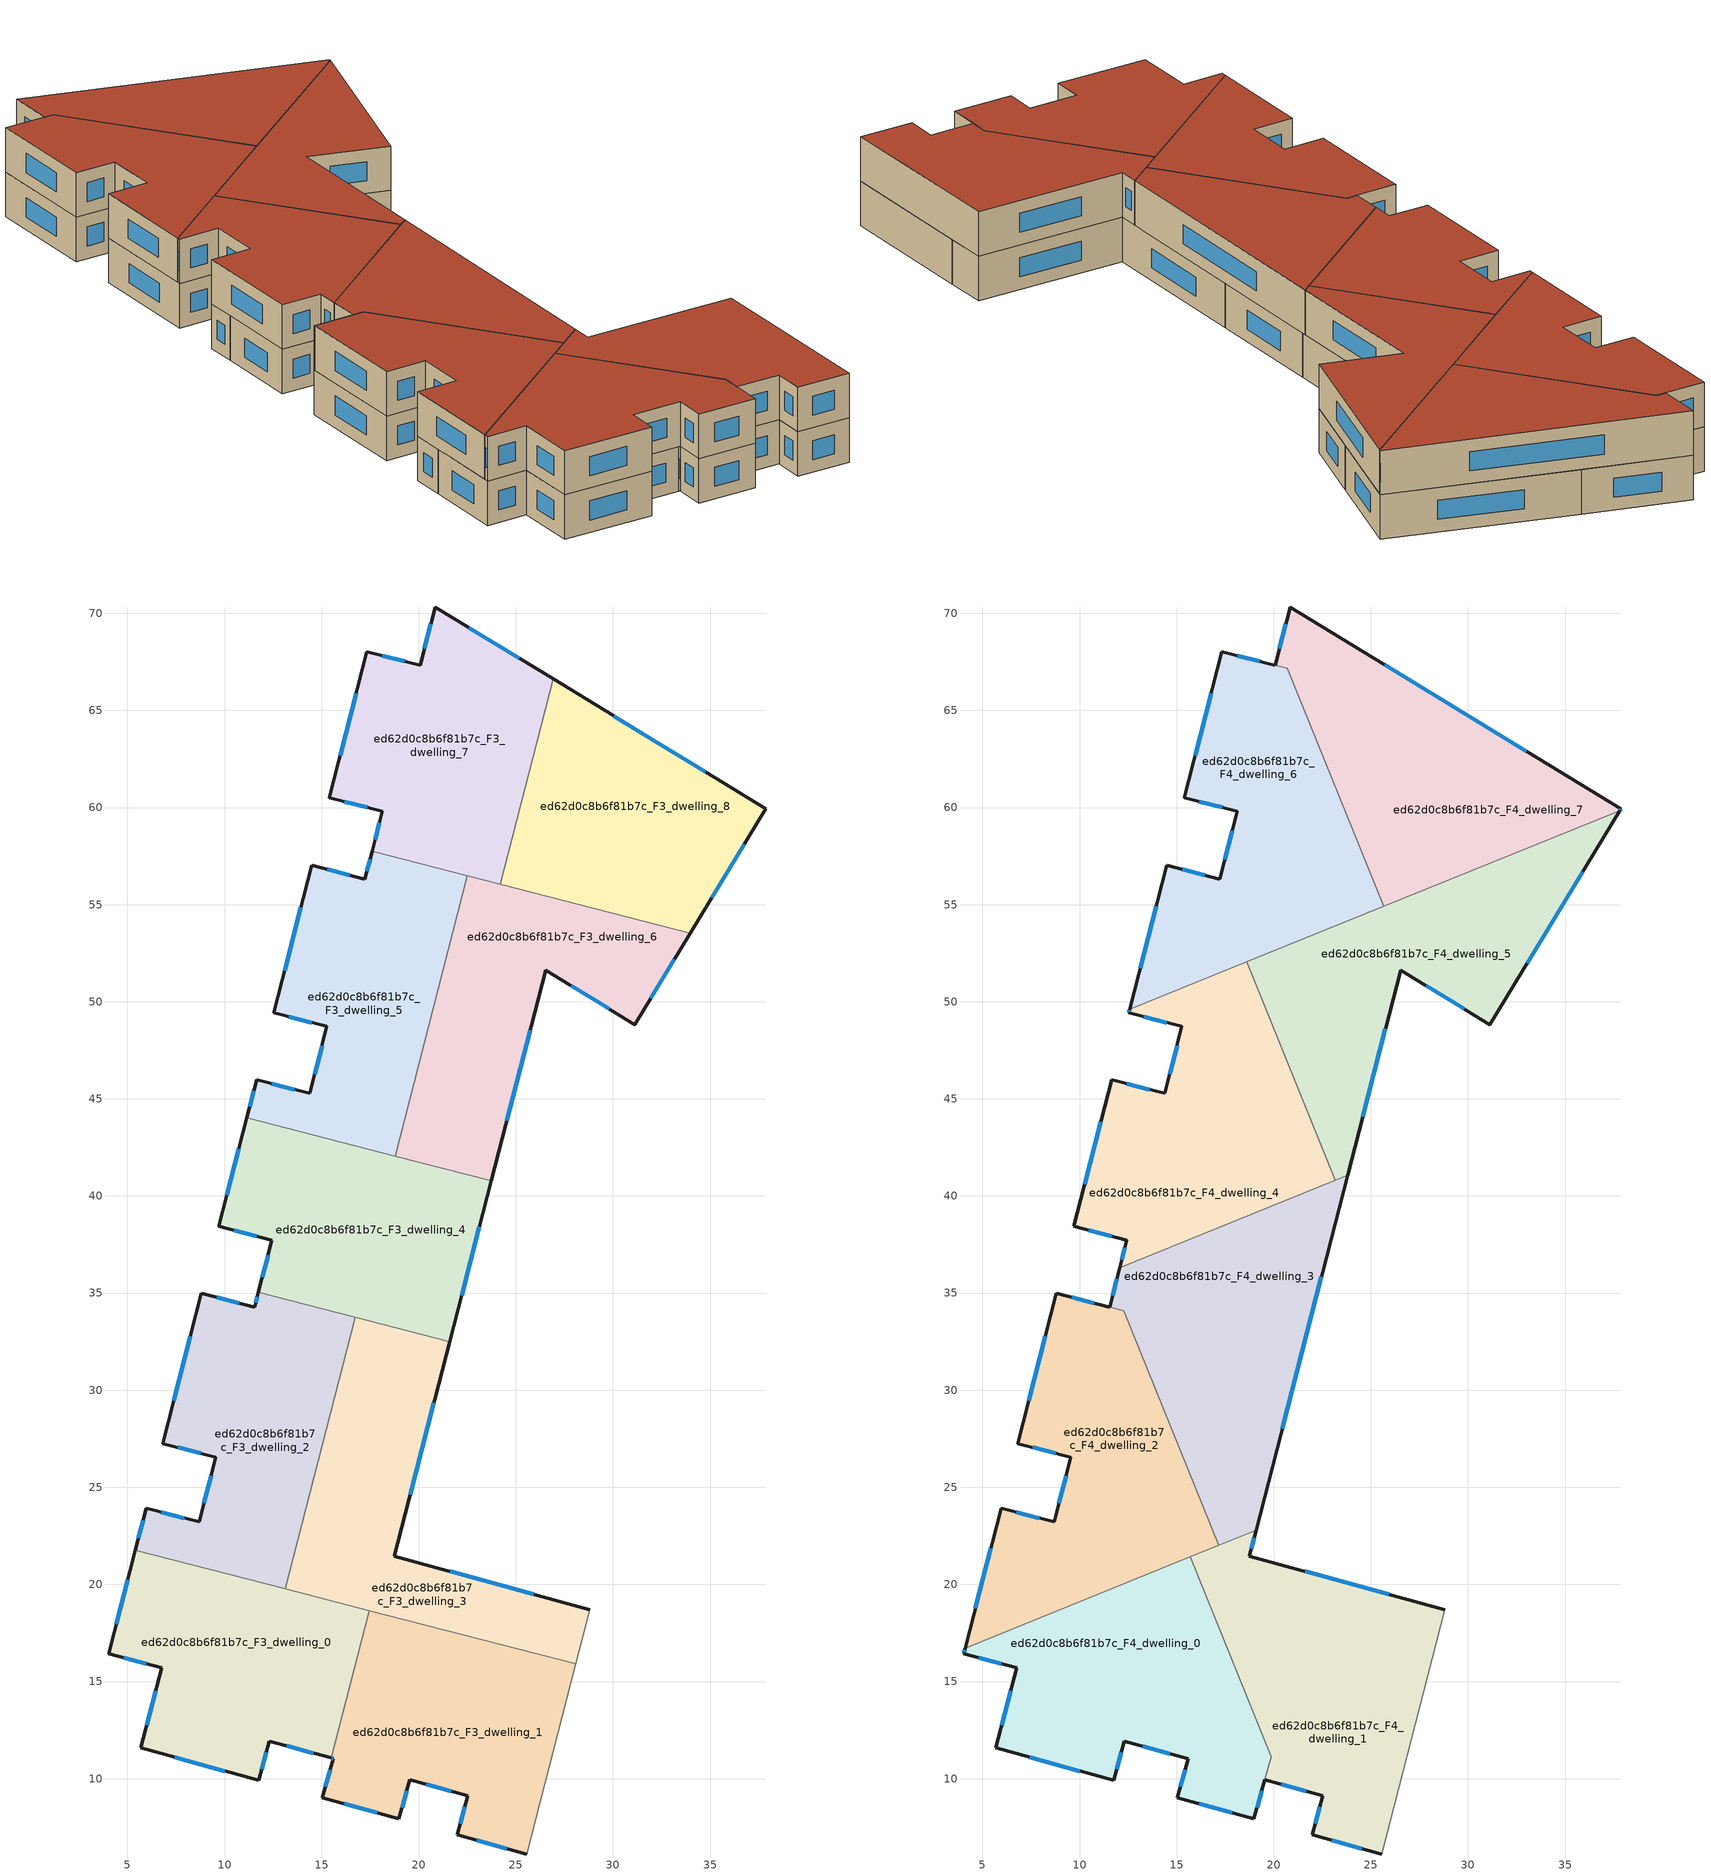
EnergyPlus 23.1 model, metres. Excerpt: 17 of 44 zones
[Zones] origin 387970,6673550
ed62d0c8b6f81b7c_F3_dwelling_0
 floor to ed62d0c8b6f81b7c_F2_dwelling_0 (EU_floor_Construction): 17.44,18.65 15.48,11.07 12.31,11.94 11.75,9.92 5.7,11.58 6.76,15.72 4.03,16.42 5.4,21.76 z9
 wall outside (EU_wall_Construction): 5.4,21.76 4.03,16.42 6.76,15.72 5.7,11.58 11.75,9.92 12.31,11.94 15.48,11.07 z9:12
 wall to ed62d0c8b6f81b7c_F3_dwelling_1 (EU_wall_Construction): 15.48,11.07 17.44,18.65 z9:12
 wall to ed62d0c8b6f81b7c_F3_dwelling_2 (EU_wall_Construction): 13.13,19.77 5.4,21.76 z9:12
 wall to ed62d0c8b6f81b7c_F3_dwelling_3 (EU_wall_Construction): 17.44,18.65 13.13,19.77 z9:12
 window (EU_Window_Construction): 7.43,11.1 10.02,10.39 / 6.46,14.54 6,12.76 / 4.81,16.22 5.98,15.92 / 5.01,20.23 4.42,17.95 / 13.21,11.69 14.58,11.31 / 11.91,10.49 12.15,11.36 z9.86:11.14
ed62d0c8b6f81b7c_F3_dwelling_1
 floor to ed62d0c8b6f81b7c_F2_dwelling_1 (EU_floor_Construction): 28.07,15.91 25.55,6.12 21.98,7.1 22.53,9.13 19.53,9.95 18.98,7.93 15.04,9.01 15.59,11.04 15.48,11.07 17.44,18.65 z9
 wall outside (EU_wall_Construction): 15.48,11.07 15.59,11.04 15.04,9.01 18.98,7.93 19.53,9.95 22.53,9.13 21.98,7.1 25.55,6.12 z9:12
 wall adiabatic (EU_wall_Construction): 25.55,6.12 28.07,15.91 z9:12
 wall to ed62d0c8b6f81b7c_F3_dwelling_3 (EU_wall_Construction): 28.07,15.91 17.44,18.65 z9:12
 window (EU_Window_Construction): 19.14,8.51 19.38,9.37 / 16.16,8.7 17.85,8.24 / 15.44,10.46 15.2,9.59 / 15.52,11.06 15.56,11.04 / 23,6.82 24.53,6.4 / 22.37,8.55 22.14,7.68 / 20.39,9.72 21.68,9.36 z9.86:11.14
ed62d0c8b6f81b7c_F3_dwelling_2
 floor to ed62d0c8b6f81b7c_F2_dwelling_2 (EU_floor_Construction): 16.73,33.75 13.13,19.76 5.4,21.76 5.96,23.92 8.7,23.22 9.55,26.55 6.82,27.25 8.81,34.99 11.55,34.28 11.74,35.04 z9
 wall outside (EU_wall_Construction): 11.74,35.04 11.55,34.28 8.81,34.99 6.82,27.25 9.55,26.55 8.7,23.22 5.96,23.92 5.4,21.76 z9:12
 wall to ed62d0c8b6f81b7c_F3_dwelling_3 (EU_wall_Construction): 13.13,19.76 16.73,33.75 z9:12
 wall to ed62d0c8b6f81b7c_F3_dwelling_4 (EU_wall_Construction): 16.73,33.75 11.74,35.04 z9:12
 window (EU_Window_Construction): 7.91,23.42 6.74,23.72 / 9.31,25.6 8.94,24.17 / 7.6,27.05 8.77,26.75 / 8.24,32.78 7.39,29.46 / 10.77,34.48 9.59,34.79 / 11.69,34.82 11.6,34.5 / 5.8,23.3 5.56,22.38 z9.86:11.14
ed62d0c8b6f81b7c_F3_dwelling_3
 floor to ed62d0c8b6f81b7c_F2_dwelling_3 (EU_floor_Construction): 21.59,32.5 18.74,21.46 28.79,18.71 28.07,15.91 13.13,19.76 16.73,33.75 z9
 wall outside (EU_wall_Construction): 28.79,18.71 18.74,21.46 21.59,32.5 z9:12
 wall adiabatic (EU_wall_Construction): 28.07,15.91 28.79,18.71 z9:12
 wall to ed62d0c8b6f81b7c_F3_dwelling_4 (EU_wall_Construction): 21.59,32.5 16.73,33.75 z9:12
 window (EU_Window_Construction): 19.56,24.61 20.78,29.34 / 25.92,19.49 21.62,20.67 z9.86:11.14
ed62d0c8b6f81b7c_F3_dwelling_4
 floor to ed62d0c8b6f81b7c_F2_dwelling_4 (EU_floor_Construction): 23.73,40.78 21.59,32.5 11.74,35.04 12.44,37.73 9.7,38.43 11.14,44.03 z9
 wall outside (EU_wall_Construction): 11.14,44.03 9.7,38.43 12.44,37.73 11.74,35.04 / 21.59,32.5 23.73,40.78 z9:12
 wall to ed62d0c8b6f81b7c_F3_dwelling_5 (EU_wall_Construction): 18.79,42.06 11.14,44.03 z9:12
 wall to ed62d0c8b6f81b7c_F3_dwelling_6 (EU_wall_Construction): 23.73,40.78 18.79,42.06 z9:12
 window (EU_Window_Construction): 10.48,38.23 11.66,37.93 / 10.73,42.43 10.11,40.03 / 22.2,34.87 23.12,38.42 / 12.24,36.96 11.94,35.81 z9.86:11.14
ed62d0c8b6f81b7c_F3_dwelling_5
 floor to ed62d0c8b6f81b7c_F2_dwelling_5 (EU_floor_Construction): 22.5,56.48 18.78,42.06 11.14,44.03 11.65,45.99 14.38,45.28 15.27,48.73 12.54,49.43 14.49,57.02 17.23,56.32 17.6,57.75 z9
 wall outside (EU_wall_Construction): 17.6,57.75 17.23,56.32 14.49,57.02 12.54,49.43 15.27,48.73 14.38,45.28 11.65,45.99 11.14,44.03 z9:12
 wall to ed62d0c8b6f81b7c_F3_dwelling_6 (EU_wall_Construction): 18.78,42.06 22.5,56.48 z9:12
 wall to ed62d0c8b6f81b7c_F3_dwelling_7 (EU_wall_Construction): 22.5,56.48 17.6,57.75 z9:12
 window (EU_Window_Construction): 13.6,45.48 12.43,45.78 / 15.02,47.74 14.64,46.27 / 13.32,49.23 14.49,48.93 / 13.93,54.85 13.1,51.6 / 16.45,56.52 15.28,56.82 / 17.49,57.34 17.33,56.73 / 11.5,45.43 11.29,44.59 z9.86:11.14
ed62d0c8b6f81b7c_F3_dwelling_6
 floor to ed62d0c8b6f81b7c_F2_dwelling_6 (EU_floor_Construction): 33.98,53.53 31.13,48.83 26.53,51.63 23.73,40.78 18.78,42.06 22.5,56.48 z9
 wall outside (EU_wall_Construction): 23.73,40.78 26.53,51.63 31.13,48.83 33.98,53.53 z9:12
 wall to ed62d0c8b6f81b7c_F3_dwelling_8 (EU_wall_Construction): 33.98,53.53 24.19,56.05 z9:12
 wall to ed62d0c8b6f81b7c_F3_dwelling_7 (EU_wall_Construction): 24.19,56.05 22.5,56.48 z9:12
 window (EU_Window_Construction): 31.94,50.17 33.17,52.18 / 27.84,50.83 29.81,49.63 / 24.53,43.88 25.73,48.53 z9.86:11.14
ed62d0c8b6f81b7c_F3_dwelling_7
 floor to ed62d0c8b6f81b7c_F2_dwelling_7 (EU_floor_Construction): 26.92,66.62 24.19,56.05 17.6,57.75 18.13,59.8 15.39,60.51 17.33,68.03 20.07,67.32 20.84,70.33 z9
 wall outside (EU_wall_Construction): 26.92,66.62 20.84,70.33 20.07,67.32 17.33,68.03 15.39,60.51 18.13,59.8 17.6,57.75 z9:12
 wall to ed62d0c8b6f81b7c_F3_dwelling_8 (EU_wall_Construction): 24.19,56.05 26.92,66.62 z9:12
 window (EU_Window_Construction): 17.98,59.22 17.75,58.33 / 16.17,60.31 17.35,60 / 16.78,65.88 15.95,62.66 / 19.29,67.53 18.11,67.83 / 20.62,69.47 20.29,68.18 / 25.18,67.68 22.58,69.27 z9.86:11.14
ed62d0c8b6f81b7c_F3_dwelling_8
 floor to ed62d0c8b6f81b7c_F2_dwelling_8 (EU_floor_Construction): 37.87,59.94 33.98,53.53 24.19,56.05 26.92,66.62 z9
 wall outside (EU_wall_Construction): 33.98,53.53 37.87,59.94 26.92,66.62 z9:12
 window (EU_Window_Construction): 34.74,61.85 30.05,64.71 / 35.09,55.36 36.76,58.11 z9.86:11.14
ed62d0c8b6f81b7c_F4_dwelling_0
 floor to ed62d0c8b6f81b7c_F3_dwelling_0 (EU_floor_Construction): 16.75,18.83 17.2,17.71 15.48,11.07 12.31,11.94 11.75,9.92 5.7,11.58 6.76,15.72 4.03,16.42 4.11,16.73 12.2,20 z12
 floor to ed62d0c8b6f81b7c_F3_dwelling_1 (EU_floor_Construction): 17.2,17.71 19.86,11.14 18.98,7.93 15.04,9.01 15.59,11.04 15.48,11.07 z12
 floor to ed62d0c8b6f81b7c_F3_dwelling_3 (EU_floor_Construction): 15.7,21.42 16.75,18.83 13.13,19.77 13.3,20.45 z12
 floor to ed62d0c8b6f81b7c_F3_dwelling_2 (EU_floor_Construction): 13.3,20.45 13.13,19.77 12.2,20 z12
 wall outside (EU_wall_Construction): 4.11,16.73 4.03,16.42 6.76,15.72 5.7,11.58 11.75,9.92 12.31,11.94 15.59,11.04 15.04,9.01 18.98,7.93 19.53,9.95 z12:15
 wall to ed62d0c8b6f81b7c_F4_dwelling_1 (EU_wall_Construction): 19.53,9.95 19.86,11.14 15.7,21.42 z12:15
 wall to ed62d0c8b6f81b7c_F4_dwelling_2 (EU_wall_Construction): 15.7,21.42 4.11,16.73 z12:15
 window (EU_Window_Construction): 16.16,8.7 17.85,8.24 / 15.44,10.46 15.2,9.59 / 13.25,11.68 14.65,11.29 / 11.91,10.49 12.15,11.36 / 7.43,11.1 10.02,10.39 / 6.46,14.54 6,12.76 / 4.81,16.22 5.98,15.92 / 4.09,16.64 4.05,16.51 / 19.14,8.51 19.38,9.37 z12.86:14.14
 roof outside (EU_roof_Construction): 18.98,7.93 19.86,11.14 15.7,21.42 4.11,16.73 4.03,16.42 6.76,15.72 5.7,11.58 11.75,9.92 12.31,11.94 15.59,11.04 15.04,9.01 z15
ed62d0c8b6f81b7c_F4_dwelling_1
 floor to ed62d0c8b6f81b7c_F3_dwelling_1 (EU_floor_Construction): 28.07,15.91 25.55,6.12 21.98,7.1 22.53,9.13 19.53,9.95 19.86,11.14 17.2,17.71 17.44,18.65 z12
 floor to ed62d0c8b6f81b7c_F3_dwelling_0 (EU_floor_Construction): 17.44,18.65 17.2,17.71 16.75,18.83 z12
 floor to ed62d0c8b6f81b7c_F3_dwelling_3 (EU_floor_Construction): 28.79,18.71 28.07,15.91 16.75,18.83 15.7,21.42 19.09,22.79 18.74,21.46 z12
 wall outside (EU_wall_Construction): 28.79,18.71 18.74,21.46 19.09,22.79 / 19.53,9.95 22.53,9.13 21.98,7.1 25.55,6.12 z12:15
 wall adiabatic (EU_wall_Construction): 25.55,6.12 28.79,18.71 z12:15
 wall to ed62d0c8b6f81b7c_F4_dwelling_3 (EU_wall_Construction): 19.09,22.79 17.17,22.02 z12:15
 wall to ed62d0c8b6f81b7c_F4_dwelling_2 (EU_wall_Construction): 17.17,22.02 15.7,21.42 z12:15
 window (EU_Window_Construction): 18.84,21.84 18.99,22.41 / 25.92,19.49 21.62,20.67 / 23,6.82 24.53,6.4 / 22.37,8.55 22.14,7.68 / 20.39,9.72 21.68,9.36 z12.86:14.14
 roof outside (EU_roof_Construction): 25.55,6.12 28.79,18.71 18.74,21.46 19.09,22.79 15.7,21.42 19.86,11.14 19.53,9.95 22.53,9.13 21.98,7.1 z15
ed62d0c8b6f81b7c_F4_dwelling_2
 floor to ed62d0c8b6f81b7c_F3_dwelling_2 (EU_floor_Construction): 12.28,34.09 15.05,27.24 13.3,20.45 12.2,20 5.4,21.76 5.96,23.92 8.7,23.22 9.55,26.55 6.82,27.25 8.81,34.98 z12
 floor to ed62d0c8b6f81b7c_F3_dwelling_0 (EU_floor_Construction): 12.2,20 4.11,16.73 5.4,21.76 z12
 floor to ed62d0c8b6f81b7c_F3_dwelling_3 (EU_floor_Construction): 15.05,27.24 17.17,22.02 13.3,20.45 z12
 wall outside (EU_wall_Construction): 8.81,34.98 6.82,27.25 9.55,26.55 8.7,23.22 5.96,23.92 4.11,16.73 z12:15
 wall to ed62d0c8b6f81b7c_F4_dwelling_3 (EU_wall_Construction): 17.17,22.02 12.28,34.09 8.81,34.98 z12:15
 window (EU_Window_Construction): 5.43,21.87 4.64,18.78 / 7.91,23.42 6.74,23.72 / 9.31,25.6 8.94,24.17 / 7.6,27.05 8.77,26.75 / 8.24,32.77 7.39,29.46 z12.86:14.14
 roof outside (EU_roof_Construction): 17.17,22.02 12.28,34.09 8.81,34.98 6.82,27.25 9.55,26.55 8.7,23.22 5.96,23.92 4.11,16.73 z15
ed62d0c8b6f81b7c_F4_dwelling_3
 floor to ed62d0c8b6f81b7c_F3_dwelling_3 (EU_floor_Construction): 21.59,32.5 19.09,22.79 17.17,22.02 15.05,27.24 16.73,33.75 z12
 floor to ed62d0c8b6f81b7c_F3_dwelling_2 (EU_floor_Construction): 16.73,33.75 15.05,27.24 12.28,34.09 8.81,34.98 11.55,34.28 11.74,35.04 z12
 floor to ed62d0c8b6f81b7c_F3_dwelling_6 (EU_floor_Construction): 23.8,41.06 23.73,40.78 23.35,40.88 z12
 floor to ed62d0c8b6f81b7c_F3_dwelling_4 (EU_floor_Construction): 23.73,40.78 21.59,32.5 14.57,34.31 16.73,33.75 11.74,35.04 12.07,36.31 23.35,40.88 z12
 wall outside (EU_wall_Construction): 12.07,36.31 11.55,34.28 8.81,34.99 / 19.09,22.79 23.8,41.06 z12:15
 wall to ed62d0c8b6f81b7c_F4_dwelling_4 (EU_wall_Construction): 23.16,40.8 12.07,36.31 z12:15
 wall to ed62d0c8b6f81b7c_F4_dwelling_5 (EU_wall_Construction): 23.8,41.06 23.16,40.8 z12:15
 window (EU_Window_Construction): 10.77,34.48 9.59,34.79 / 11.92,35.73 11.7,34.86 / 20.44,28.01 22.45,35.84 z12.86:14.14
 roof outside (EU_roof_Construction): 19.09,22.79 23.8,41.06 12.07,36.31 11.55,34.28 8.81,34.99 12.28,34.09 17.17,22.02 z15
ed62d0c8b6f81b7c_F4_dwelling_4
 floor to ed62d0c8b6f81b7c_F3_dwelling_4 (EU_floor_Construction): 23.1,40.95 23.16,40.8 12.07,36.31 12.44,37.73 9.7,38.43 11.14,44.03 z12
 floor to ed62d0c8b6f81b7c_F3_dwelling_5 (EU_floor_Construction): 18.6,52.06 20.29,47.89 18.79,42.06 11.14,44.03 11.65,45.99 14.38,45.28 15.27,48.73 12.54,49.43 12.59,49.62 z12
 floor to ed62d0c8b6f81b7c_F3_dwelling_6 (EU_floor_Construction): 20.29,47.89 23.1,40.95 18.79,42.06 z12
 wall outside (EU_wall_Construction): 12.59,49.62 12.54,49.43 15.27,48.73 14.38,45.28 11.65,45.99 9.7,38.43 12.44,37.73 12.07,36.31 z12:15
 wall to ed62d0c8b6f81b7c_F4_dwelling_5 (EU_wall_Construction): 23.16,40.8 18.6,52.06 z12:15
 wall to ed62d0c8b6f81b7c_F4_dwelling_6 (EU_wall_Construction): 18.6,52.06 12.59,49.62 z12:15
 window (EU_Window_Construction): 10.48,38.23 11.66,37.93 / 11.09,43.83 10.26,40.59 / 13.6,45.48 12.43,45.78 / 15.02,47.74 14.64,46.27 / 13.32,49.23 14.49,48.93 / 12.57,49.57 12.55,49.49 / 12.33,37.33 12.18,36.72 z12.86:14.14
 roof outside (EU_roof_Construction): 23.16,40.8 18.6,52.06 12.59,49.62 12.54,49.43 15.27,48.73 14.38,45.28 11.65,45.99 9.7,38.43 12.44,37.73 12.07,36.31 z15
ed62d0c8b6f81b7c_F4_dwelling_5
 floor to ed62d0c8b6f81b7c_F3_dwelling_6 (EU_floor_Construction): 33.98,53.53 31.13,48.83 26.53,51.63 23.8,41.06 23.35,40.88 23.1,40.95 20.29,47.89 21.68,53.31 26.8,55.38 z12
 floor to ed62d0c8b6f81b7c_F3_dwelling_4 (EU_floor_Construction): 23.35,40.88 23.16,40.8 23.1,40.95 z12
 floor to ed62d0c8b6f81b7c_F3_dwelling_8 (EU_floor_Construction): 37.81,59.84 33.98,53.53 26.8,55.38 z12
 floor to ed62d0c8b6f81b7c_F3_dwelling_5 (EU_floor_Construction): 21.68,53.31 20.29,47.89 18.6,52.06 z12
 wall outside (EU_wall_Construction): 23.8,41.06 26.53,51.63 31.13,48.83 37.81,59.84 z12:15
 wall to ed62d0c8b6f81b7c_F4_dwelling_7 (EU_wall_Construction): 37.81,59.84 25.65,54.91 z12:15
 wall to ed62d0c8b6f81b7c_F4_dwelling_6 (EU_wall_Construction): 25.65,54.91 18.6,52.06 z12:15
 window (EU_Window_Construction): 33.04,51.97 35.9,56.69 / 27.84,50.83 29.81,49.63 / 24.58,44.08 25.75,48.61 z12.86:14.14
 roof outside (EU_roof_Construction): 31.13,48.83 37.81,59.84 18.6,52.06 23.16,40.8 23.8,41.06 26.53,51.63 z15
ed62d0c8b6f81b7c_F4_dwelling_6
 floor to ed62d0c8b6f81b7c_F3_dwelling_5 (EU_floor_Construction): 22.5,56.48 21.68,53.31 12.59,49.62 14.49,57.02 17.23,56.32 17.6,57.75 z12
 floor to ed62d0c8b6f81b7c_F3_dwelling_7 (EU_floor_Construction): 20.69,67.16 24.58,57.56 24.19,56.05 17.6,57.75 18.13,59.8 15.39,60.51 17.33,68.03 z12
 floor to ed62d0c8b6f81b7c_F3_dwelling_6 (EU_floor_Construction): 25.31,55.76 25.65,54.91 21.68,53.31 22.5,56.48 z12
 floor to ed62d0c8b6f81b7c_F3_dwelling_8 (EU_floor_Construction): 24.58,57.56 25.31,55.76 24.19,56.05 z12
 wall outside (EU_wall_Construction): 20.06,67.33 17.33,68.03 15.39,60.51 18.13,59.8 17.23,56.32 14.49,57.02 12.59,49.62 z12:15
 wall to ed62d0c8b6f81b7c_F4_dwelling_7 (EU_wall_Construction): 25.65,54.91 20.69,67.16 20.07,67.32 z12:15
 window (EU_Window_Construction): 13.95,54.91 13.13,51.74 / 16.45,56.52 15.28,56.82 / 17.87,58.81 17.49,57.31 / 16.17,60.31 17.35,60 / 16.78,65.88 15.95,62.66 / 19.28,67.53 18.11,67.83 z12.86:14.14
 roof outside (EU_roof_Construction): 25.65,54.91 20.69,67.16 17.33,68.03 15.39,60.51 18.13,59.8 17.23,56.32 14.49,57.02 12.59,49.62 z15
ed62d0c8b6f81b7c_F4_dwelling_7
 floor to ed62d0c8b6f81b7c_F3_dwelling_7 (EU_floor_Construction): 26.92,66.62 24.58,57.56 20.69,67.16 20.07,67.32 20.84,70.33 z12
 floor to ed62d0c8b6f81b7c_F3_dwelling_8 (EU_floor_Construction): 37.87,59.94 37.81,59.84 26.8,55.38 25.31,55.76 24.58,57.56 26.92,66.62 z12
 floor to ed62d0c8b6f81b7c_F3_dwelling_6 (EU_floor_Construction): 26.8,55.38 25.65,54.91 25.31,55.76 z12
 wall outside (EU_wall_Construction): 37.81,59.84 37.87,59.94 20.84,70.33 20.07,67.32 z12:15
 window (EU_Window_Construction): 37.83,59.87 37.86,59.91 / 20.62,69.47 20.29,68.18 / 33.01,62.91 25.71,67.36 z12.86:14.14
 roof outside (EU_roof_Construction): 37.81,59.84 37.87,59.94 20.84,70.33 20.07,67.32 20.69,67.16 25.65,54.91 z15
[Building]
EU S2 Campaign: North Axis=0; Terrain=City; Solar Distribution=FullExterior
[Site:Location]
Helsinki-Vantaa.AP: Latitude=60.317; Longitude=24.963; Time Zone=2; Elevation=54.6
[SizingPeriod:WeatherFileDays]
AnnualSizingPeriod: Begin Month=1; Begin Day of Month=1; End Month=12; End Day of Month=31; Day of Week for Start Day=Monday; Use Weather File Daylight Saving Period=No; Use Weather File Rain and Snow Indicators=No
[MATERIAL]
EU_InternalMass_Material: Roughness=MediumRough; Thickness=0.1; Conductivity=1; Density=1800; Specific Heat=900; Thermal Absorptance=0.9; Solar Absorptance=0.7; Visible Absorptance=0.7
[MATERIAL:NOMASS] Roughness=MediumRough; Thermal Absorptance=0.9; Solar Absorptance=0.7; Visible Absorptance=0.7
Name | Thermal Resistance
EU_wall_NoMass | 5.91765
EU_roof_NoMass | 11.1778
EU_floor_NoMass | 6.2875
[WINDOWMATERIAL:SIMPLEGLAZINGSYSTEM]
EU_Window_SimpleGlazing: UFactor=0.994035; Solar Heat Gain Coefficient=0.7; Visible Transmittance=0.7
[CONSTRUCTION]
EU_wall_Construction: EU_wall_NoMass
EU_roof_Construction: EU_roof_NoMass
EU_floor_Construction: EU_floor_NoMass
EU_Window_Construction: EU_Window_SimpleGlazing
EU_InternalMass_Construction: EU_InternalMass_Material
[ZONE] Type=1; Multiplier=1; Ceiling Height=autocalculate; Floor Area=autocalculate; Part of Total Floor Area=Yes
Name | Volume
ed62d0c8b6f81b7c_F3_dwelling_0 | 309.967
ed62d0c8b6f81b7c_F4_dwelling_0 | 346.961
ed62d0c8b6f81b7c_F3_dwelling_1 | 309.966
ed62d0c8b6f81b7c_F4_dwelling_1 | 350.45
ed62d0c8b6f81b7c_F3_dwelling_2; ed62d0c8b6f81b7c_F3_dwelling_3 | 309.976
ed62d0c8b6f81b7c_F4_dwelling_2 | 347.487
ed62d0c8b6f81b7c_F4_dwelling_3 | 349.966
ed62d0c8b6f81b7c_F3_dwelling_4 | 309.992
ed62d0c8b6f81b7c_F4_dwelling_4 | 348.709
ed62d0c8b6f81b7c_F3_dwelling_5 | 309.977
ed62d0c8b6f81b7c_F4_dwelling_5 | 348.751
ed62d0c8b6f81b7c_F3_dwelling_6 | 309.965
ed62d0c8b6f81b7c_F4_dwelling_6 | 347.861
ed62d0c8b6f81b7c_F3_dwelling_7 | 309.969
ed62d0c8b6f81b7c_F4_dwelling_7 | 349.543
ed62d0c8b6f81b7c_F3_dwelling_8 | 309.951
[INTERNALMASS] Construction=EU_InternalMass_Construction
Name | Zone or ZoneList | Surface Area
ed62d0c8b6f81b7c_F3_dwelling_0_EU_InternalMass | ed62d0c8b6f81b7c_F3_dwelling_0 | 103.324
ed62d0c8b6f81b7c_F3_dwelling_1_EU_InternalMass | ed62d0c8b6f81b7c_F3_dwelling_1 | 103.326
ed62d0c8b6f81b7c_F3_dwelling_2_EU_InternalMass | ed62d0c8b6f81b7c_F3_dwelling_2 | 103.325
ed62d0c8b6f81b7c_F3_dwelling_3_EU_InternalMass | ed62d0c8b6f81b7c_F3_dwelling_3 | 103.324
ed62d0c8b6f81b7c_F3_dwelling_4_EU_InternalMass | ed62d0c8b6f81b7c_F3_dwelling_4 | 103.331
ed62d0c8b6f81b7c_F3_dwelling_5_EU_InternalMass | ed62d0c8b6f81b7c_F3_dwelling_5 | 103.324
ed62d0c8b6f81b7c_F3_dwelling_6_EU_InternalMass | ed62d0c8b6f81b7c_F3_dwelling_6 | 103.321
ed62d0c8b6f81b7c_F3_dwelling_7_EU_InternalMass | ed62d0c8b6f81b7c_F3_dwelling_7 | 103.321
ed62d0c8b6f81b7c_F3_dwelling_8_EU_InternalMass | ed62d0c8b6f81b7c_F3_dwelling_8 | 103.317
ed62d0c8b6f81b7c_F4_dwelling_0_EU_InternalMass | ed62d0c8b6f81b7c_F4_dwelling_0 | 115.654
ed62d0c8b6f81b7c_F4_dwelling_1_EU_InternalMass | ed62d0c8b6f81b7c_F4_dwelling_1 | 116.819
ed62d0c8b6f81b7c_F4_dwelling_2_EU_InternalMass | ed62d0c8b6f81b7c_F4_dwelling_2 | 115.827
ed62d0c8b6f81b7c_F4_dwelling_3_EU_InternalMass | ed62d0c8b6f81b7c_F4_dwelling_3 | 116.642
ed62d0c8b6f81b7c_F4_dwelling_4_EU_InternalMass | ed62d0c8b6f81b7c_F4_dwelling_4 | 116.238
ed62d0c8b6f81b7c_F4_dwelling_5_EU_InternalMass | ed62d0c8b6f81b7c_F4_dwelling_5 | 116.251
ed62d0c8b6f81b7c_F4_dwelling_6_EU_InternalMass | ed62d0c8b6f81b7c_F4_dwelling_6 | 115.952
ed62d0c8b6f81b7c_F4_dwelling_7_EU_InternalMass | ed62d0c8b6f81b7c_F4_dwelling_7 | 116.517
[OTHEREQUIPMENT] Fuel Type=Electricity; Design Level Calculation Method=Watts/Area; Power per Zone Floor Area=1; Fraction Latent=0; Fraction Radiant=0; Fraction Lost=0; Carbon Dioxide Generation Rate=0; EndUse Subcategory=EU_Step8_InternalGains
Name | Zone or ZoneList or Space or SpaceList | Schedule
EU_Step8_InternalGain_ed62d0c8b6f81b7c_F3_dwelling_0_f000 | ed62d0c8b6f81b7c_F3_dwelling_0 | EU_Step8_GainSchedule_ed62d0c8b6f81b7c_F3_dwelling_0_f000
EU_Step8_InternalGain_ed62d0c8b6f81b7c_F3_dwelling_1_f000 | ed62d0c8b6f81b7c_F3_dwelling_1 | EU_Step8_GainSchedule_ed62d0c8b6f81b7c_F3_dwelling_1_f000
EU_Step8_InternalGain_ed62d0c8b6f81b7c_F3_dwelling_2_f000 | ed62d0c8b6f81b7c_F3_dwelling_2 | EU_Step8_GainSchedule_ed62d0c8b6f81b7c_F3_dwelling_2_f000
EU_Step8_InternalGain_ed62d0c8b6f81b7c_F3_dwelling_3_f000 | ed62d0c8b6f81b7c_F3_dwelling_3 | EU_Step8_GainSchedule_ed62d0c8b6f81b7c_F3_dwelling_3_f000
EU_Step8_InternalGain_ed62d0c8b6f81b7c_F3_dwelling_4_f000 | ed62d0c8b6f81b7c_F3_dwelling_4 | EU_Step8_GainSchedule_ed62d0c8b6f81b7c_F3_dwelling_4_f000
EU_Step8_InternalGain_ed62d0c8b6f81b7c_F3_dwelling_5_f000 | ed62d0c8b6f81b7c_F3_dwelling_5 | EU_Step8_GainSchedule_ed62d0c8b6f81b7c_F3_dwelling_5_f000
EU_Step8_InternalGain_ed62d0c8b6f81b7c_F3_dwelling_6_f000 | ed62d0c8b6f81b7c_F3_dwelling_6 | EU_Step8_GainSchedule_ed62d0c8b6f81b7c_F3_dwelling_6_f000
EU_Step8_InternalGain_ed62d0c8b6f81b7c_F3_dwelling_7_f000 | ed62d0c8b6f81b7c_F3_dwelling_7 | EU_Step8_GainSchedule_ed62d0c8b6f81b7c_F3_dwelling_7_f000
EU_Step8_InternalGain_ed62d0c8b6f81b7c_F3_dwelling_8_f000 | ed62d0c8b6f81b7c_F3_dwelling_8 | EU_Step8_GainSchedule_ed62d0c8b6f81b7c_F3_dwelling_8_f000
EU_Step8_InternalGain_ed62d0c8b6f81b7c_F4_dwelling_0_f000 | ed62d0c8b6f81b7c_F4_dwelling_0 | EU_Step8_GainSchedule_ed62d0c8b6f81b7c_F4_dwelling_0_f000
EU_Step8_InternalGain_ed62d0c8b6f81b7c_F4_dwelling_1_f000 | ed62d0c8b6f81b7c_F4_dwelling_1 | EU_Step8_GainSchedule_ed62d0c8b6f81b7c_F4_dwelling_1_f000
EU_Step8_InternalGain_ed62d0c8b6f81b7c_F4_dwelling_2_f000 | ed62d0c8b6f81b7c_F4_dwelling_2 | EU_Step8_GainSchedule_ed62d0c8b6f81b7c_F4_dwelling_2_f000
EU_Step8_InternalGain_ed62d0c8b6f81b7c_F4_dwelling_3_f000 | ed62d0c8b6f81b7c_F4_dwelling_3 | EU_Step8_GainSchedule_ed62d0c8b6f81b7c_F4_dwelling_3_f000
EU_Step8_InternalGain_ed62d0c8b6f81b7c_F4_dwelling_4_f000 | ed62d0c8b6f81b7c_F4_dwelling_4 | EU_Step8_GainSchedule_ed62d0c8b6f81b7c_F4_dwelling_4_f000
EU_Step8_InternalGain_ed62d0c8b6f81b7c_F4_dwelling_5_f000 | ed62d0c8b6f81b7c_F4_dwelling_5 | EU_Step8_GainSchedule_ed62d0c8b6f81b7c_F4_dwelling_5_f000
EU_Step8_InternalGain_ed62d0c8b6f81b7c_F4_dwelling_6_f000 | ed62d0c8b6f81b7c_F4_dwelling_6 | EU_Step8_GainSchedule_ed62d0c8b6f81b7c_F4_dwelling_6_f000
EU_Step8_InternalGain_ed62d0c8b6f81b7c_F4_dwelling_7_f000 | ed62d0c8b6f81b7c_F4_dwelling_7 | EU_Step8_GainSchedule_ed62d0c8b6f81b7c_F4_dwelling_7_f000
[ZONEVENTILATION:DESIGNFLOWRATE] Schedule=EU_AlwaysOn; Design Flow Rate Calculation Method=AirChanges/Hour; Air Changes per Hour=0.596421; Ventilation Type=Natural; Fan Pressure Rise=0; Fan Total Efficiency=1; Constant Term Coefficient=1; Temperature Term Coefficient=0; Velocity Term Coefficient=0; Velocity Squared Term Coefficient=0; Minimum Indoor Temperature=-100; Maximum Indoor Temperature=100; Delta Temperature=-100; Minimum Outdoor Temperature=-100; Maximum Outdoor Temperature=100; Maximum Wind Speed=40
Name | Zone or ZoneList or Space or SpaceList
EU_ConstantAir_ed62d0c8b6f81b7c_F3_dwelling_0 | ed62d0c8b6f81b7c_F3_dwelling_0
EU_ConstantAir_ed62d0c8b6f81b7c_F3_dwelling_1 | ed62d0c8b6f81b7c_F3_dwelling_1
EU_ConstantAir_ed62d0c8b6f81b7c_F3_dwelling_2 | ed62d0c8b6f81b7c_F3_dwelling_2
EU_ConstantAir_ed62d0c8b6f81b7c_F3_dwelling_3 | ed62d0c8b6f81b7c_F3_dwelling_3
EU_ConstantAir_ed62d0c8b6f81b7c_F3_dwelling_4 | ed62d0c8b6f81b7c_F3_dwelling_4
EU_ConstantAir_ed62d0c8b6f81b7c_F3_dwelling_5 | ed62d0c8b6f81b7c_F3_dwelling_5
EU_ConstantAir_ed62d0c8b6f81b7c_F3_dwelling_6 | ed62d0c8b6f81b7c_F3_dwelling_6
EU_ConstantAir_ed62d0c8b6f81b7c_F3_dwelling_7 | ed62d0c8b6f81b7c_F3_dwelling_7
EU_ConstantAir_ed62d0c8b6f81b7c_F3_dwelling_8 | ed62d0c8b6f81b7c_F3_dwelling_8
EU_ConstantAir_ed62d0c8b6f81b7c_F4_dwelling_0 | ed62d0c8b6f81b7c_F4_dwelling_0
EU_ConstantAir_ed62d0c8b6f81b7c_F4_dwelling_1 | ed62d0c8b6f81b7c_F4_dwelling_1
EU_ConstantAir_ed62d0c8b6f81b7c_F4_dwelling_2 | ed62d0c8b6f81b7c_F4_dwelling_2
EU_ConstantAir_ed62d0c8b6f81b7c_F4_dwelling_3 | ed62d0c8b6f81b7c_F4_dwelling_3
EU_ConstantAir_ed62d0c8b6f81b7c_F4_dwelling_4 | ed62d0c8b6f81b7c_F4_dwelling_4
EU_ConstantAir_ed62d0c8b6f81b7c_F4_dwelling_5 | ed62d0c8b6f81b7c_F4_dwelling_5
EU_ConstantAir_ed62d0c8b6f81b7c_F4_dwelling_6 | ed62d0c8b6f81b7c_F4_dwelling_6
EU_ConstantAir_ed62d0c8b6f81b7c_F4_dwelling_7 | ed62d0c8b6f81b7c_F4_dwelling_7
[HVACTEMPLATE:THERMOSTAT] Constant Heating Setpoint=20; Constant Cooling Setpoint=50
EU_HeatOnly_ed62d0c8b6f81b7c_F0_dwelling_0; EU_HeatOnly_ed62d0c8b6f81b7c_F0_dwelling_1; EU_HeatOnly_ed62d0c8b6f81b7c_F0_dwelling_2; EU_HeatOnly_ed62d0c8b6f81b7c_F0_dwelling_3; EU_HeatOnly_ed62d0c8b6f81b7c_F0_dwelling_4; EU_HeatOnly_ed62d0c8b6f81b7c_F0_dwelling_5; EU_HeatOnly_ed62d0c8b6f81b7c_F0_dwelling_6; EU_HeatOnly_ed62d0c8b6f81b7c_F0_dwelling_7; EU_HeatOnly_ed62d0c8b6f81b7c_F0_dwelling_8; EU_HeatOnly_ed62d0c8b6f81b7c_F1_dwelling_0; EU_HeatOnly_ed62d0c8b6f81b7c_F1_dwelling_1; EU_HeatOnly_ed62d0c8b6f81b7c_F1_dwelling_2; EU_HeatOnly_ed62d0c8b6f81b7c_F1_dwelling_3; EU_HeatOnly_ed62d0c8b6f81b7c_F1_dwelling_4; EU_HeatOnly_ed62d0c8b6f81b7c_F1_dwelling_5; EU_HeatOnly_ed62d0c8b6f81b7c_F1_dwelling_6; EU_HeatOnly_ed62d0c8b6f81b7c_F1_dwelling_7; EU_HeatOnly_ed62d0c8b6f81b7c_F1_dwelling_8; EU_HeatOnly_ed62d0c8b6f81b7c_F2_dwelling_0; EU_HeatOnly_ed62d0c8b6f81b7c_F2_dwelling_1; EU_HeatOnly_ed62d0c8b6f81b7c_F2_dwelling_2; EU_HeatOnly_ed62d0c8b6f81b7c_F2_dwelling_3; EU_HeatOnly_ed62d0c8b6f81b7c_F2_dwelling_4; EU_HeatOnly_ed62d0c8b6f81b7c_F2_dwelling_5; EU_HeatOnly_ed62d0c8b6f81b7c_F2_dwelling_6; EU_HeatOnly_ed62d0c8b6f81b7c_F2_dwelling_7; EU_HeatOnly_ed62d0c8b6f81b7c_F2_dwelling_8; EU_HeatOnly_ed62d0c8b6f81b7c_F3_dwelling_0; EU_HeatOnly_ed62d0c8b6f81b7c_F3_dwelling_1; EU_HeatOnly_ed62d0c8b6f81b7c_F3_dwelling_2; EU_HeatOnly_ed62d0c8b6f81b7c_F3_dwelling_3; EU_HeatOnly_ed62d0c8b6f81b7c_F3_dwelling_4; EU_HeatOnly_ed62d0c8b6f81b7c_F3_dwelling_5; EU_HeatOnly_ed62d0c8b6f81b7c_F3_dwelling_6; EU_HeatOnly_ed62d0c8b6f81b7c_F3_dwelling_7; EU_HeatOnly_ed62d0c8b6f81b7c_F3_dwelling_8; EU_HeatOnly_ed62d0c8b6f81b7c_F4_dwelling_0; EU_HeatOnly_ed62d0c8b6f81b7c_F4_dwelling_1; EU_HeatOnly_ed62d0c8b6f81b7c_F4_dwelling_2; EU_HeatOnly_ed62d0c8b6f81b7c_F4_dwelling_3; EU_HeatOnly_ed62d0c8b6f81b7c_F4_dwelling_4; EU_HeatOnly_ed62d0c8b6f81b7c_F4_dwelling_5; EU_HeatOnly_ed62d0c8b6f81b7c_F4_dwelling_6; EU_HeatOnly_ed62d0c8b6f81b7c_F4_dwelling_7
[HVACTEMPLATE:ZONE:IDEALLOADSAIRSYSTEM] System Availability Schedule=EU_AlwaysOn; Maximum Heating Supply Air Temperature=50; Minimum Cooling Supply Air Temperature=13; Maximum Heating Supply Air Humidity Ratio=0.0156; Minimum Cooling Supply Air Humidity Ratio=0.0077; Heating Limit=NoLimit; Cooling Limit=NoLimit; Heating Availability Schedule=EU_AlwaysOn; Cooling Availability Schedule=EU_CoolingOff; Dehumidification Control Type=ConstantSensibleHeatRatio; Cooling Sensible Heat Ratio=0.7; Dehumidification Setpoint=60; Humidification Control Type=None; Humidification Setpoint=30; Outdoor Air Method=None; Outdoor Air Flow Rate per Person=0.00944; Outdoor Air Flow Rate per Zone Floor Area=0; Outdoor Air Flow Rate per Zone=0; Demand Controlled Ventilation Type=None; Outdoor Air Economizer Type=NoEconomizer; Heat Recovery Type=None; Sensible Heat Recovery Effectiveness=0.7; Latent Heat Recovery Effectiveness=0.65
Name | Template Thermostat
ed62d0c8b6f81b7c_F3_dwelling_0 | EU_HeatOnly_ed62d0c8b6f81b7c_F3_dwelling_0
ed62d0c8b6f81b7c_F3_dwelling_1 | EU_HeatOnly_ed62d0c8b6f81b7c_F3_dwelling_1
ed62d0c8b6f81b7c_F3_dwelling_2 | EU_HeatOnly_ed62d0c8b6f81b7c_F3_dwelling_2
ed62d0c8b6f81b7c_F3_dwelling_3 | EU_HeatOnly_ed62d0c8b6f81b7c_F3_dwelling_3
ed62d0c8b6f81b7c_F3_dwelling_4 | EU_HeatOnly_ed62d0c8b6f81b7c_F3_dwelling_4
ed62d0c8b6f81b7c_F3_dwelling_5 | EU_HeatOnly_ed62d0c8b6f81b7c_F3_dwelling_5
ed62d0c8b6f81b7c_F3_dwelling_6 | EU_HeatOnly_ed62d0c8b6f81b7c_F3_dwelling_6
ed62d0c8b6f81b7c_F3_dwelling_7 | EU_HeatOnly_ed62d0c8b6f81b7c_F3_dwelling_7
ed62d0c8b6f81b7c_F3_dwelling_8 | EU_HeatOnly_ed62d0c8b6f81b7c_F3_dwelling_8
ed62d0c8b6f81b7c_F4_dwelling_0 | EU_HeatOnly_ed62d0c8b6f81b7c_F4_dwelling_0
ed62d0c8b6f81b7c_F4_dwelling_1 | EU_HeatOnly_ed62d0c8b6f81b7c_F4_dwelling_1
ed62d0c8b6f81b7c_F4_dwelling_2 | EU_HeatOnly_ed62d0c8b6f81b7c_F4_dwelling_2
ed62d0c8b6f81b7c_F4_dwelling_3 | EU_HeatOnly_ed62d0c8b6f81b7c_F4_dwelling_3
ed62d0c8b6f81b7c_F4_dwelling_4 | EU_HeatOnly_ed62d0c8b6f81b7c_F4_dwelling_4
ed62d0c8b6f81b7c_F4_dwelling_5 | EU_HeatOnly_ed62d0c8b6f81b7c_F4_dwelling_5
ed62d0c8b6f81b7c_F4_dwelling_6 | EU_HeatOnly_ed62d0c8b6f81b7c_F4_dwelling_6
ed62d0c8b6f81b7c_F4_dwelling_7 | EU_HeatOnly_ed62d0c8b6f81b7c_F4_dwelling_7
[SIZING:ZONE] Zone Cooling Design Supply Air Temperature Input Method=SupplyAirTemperature; Zone Cooling Design Supply Air Temperature=13; Zone Heating Design Supply Air Temperature Input Method=SupplyAirTemperature; Zone Heating Design Supply Air Temperature=50; Zone Cooling Design Supply Air Humidity Ratio=0.008; Zone Heating Design Supply Air Humidity Ratio=0.008; Cooling Design Air Flow Method=DesignDay; Cooling Design Air Flow Rate=0; Cooling Minimum Air Flow per Zone Floor Area=0.000762; Cooling Minimum Air Flow=0; Cooling Minimum Air Flow Fraction=0.2; Heating Design Air Flow Method=DesignDay; Heating Design Air Flow Rate=0; Heating Maximum Air Flow per Zone Floor Area=0.002032; Heating Maximum Air Flow=0.141576; Heating Maximum Air Flow Fraction=0.3; Account for Dedicated Outdoor Air System=No; Dedicated Outdoor Air System Control Strategy=NeutralSupplyAir; Dedicated Outdoor Air Low Setpoint Temperature for Design=autosize; Dedicated Outdoor Air High Setpoint Temperature for Design=autosize; Zone Load Sizing Method=Sensible Load Only No Latent Load; Zone Latent Cooling Design Supply Air Humidity Ratio Input Method=HumidityRatioDifference; Zone Cooling Design Supply Air Humidity Ratio Difference=0.005; Zone Latent Heating Design Supply Air Humidity Ratio Input Method=HumidityRatioDifference; Zone Humidification Design Supply Air Humidity Ratio Difference=0.005
ed62d0c8b6f81b7c_F3_dwelling_0; ed62d0c8b6f81b7c_F3_dwelling_1; ed62d0c8b6f81b7c_F3_dwelling_2; ed62d0c8b6f81b7c_F3_dwelling_3; ed62d0c8b6f81b7c_F3_dwelling_4; ed62d0c8b6f81b7c_F3_dwelling_5; ed62d0c8b6f81b7c_F3_dwelling_6; ed62d0c8b6f81b7c_F3_dwelling_7; ed62d0c8b6f81b7c_F3_dwelling_8; ed62d0c8b6f81b7c_F4_dwelling_0; ed62d0c8b6f81b7c_F4_dwelling_1; ed62d0c8b6f81b7c_F4_dwelling_2; ed62d0c8b6f81b7c_F4_dwelling_3; ed62d0c8b6f81b7c_F4_dwelling_4; ed62d0c8b6f81b7c_F4_dwelling_5; ed62d0c8b6f81b7c_F4_dwelling_6; ed62d0c8b6f81b7c_F4_dwelling_7
[SCHEDULE:CONSTANT]
Name | Hourly Value
EU_AlwaysOn | 1
EU_CoolingOff | 0
[SCHEDULE:FILE] Column Number=1; Rows to Skip at Top=0; Number of Hours of Data=8760; Column Separator=Comma; Interpolate to Timestep=No; Minutes per Item=60; Adjust Schedule for Daylight Savings=Yes
Name | File
EU_Step8_GainSchedule_ed62d0c8b6f81b7c_F3_dwelling_0_f000 | ../../schedules/ed62d0c8b6f81b7c/ed62d0c8b6f81b7c_F3_dwelling_0_f000_gain.csv
EU_Step8_GainSchedule_ed62d0c8b6f81b7c_F3_dwelling_1_f000 | ../../schedules/ed62d0c8b6f81b7c/ed62d0c8b6f81b7c_F3_dwelling_1_f000_gain.csv
EU_Step8_GainSchedule_ed62d0c8b6f81b7c_F3_dwelling_2_f000 | ../../schedules/ed62d0c8b6f81b7c/ed62d0c8b6f81b7c_F3_dwelling_2_f000_gain.csv
EU_Step8_GainSchedule_ed62d0c8b6f81b7c_F3_dwelling_3_f000 | ../../schedules/ed62d0c8b6f81b7c/ed62d0c8b6f81b7c_F3_dwelling_3_f000_gain.csv
EU_Step8_GainSchedule_ed62d0c8b6f81b7c_F3_dwelling_4_f000 | ../../schedules/ed62d0c8b6f81b7c/ed62d0c8b6f81b7c_F3_dwelling_4_f000_gain.csv
EU_Step8_GainSchedule_ed62d0c8b6f81b7c_F3_dwelling_5_f000 | ../../schedules/ed62d0c8b6f81b7c/ed62d0c8b6f81b7c_F3_dwelling_5_f000_gain.csv
EU_Step8_GainSchedule_ed62d0c8b6f81b7c_F3_dwelling_6_f000 | ../../schedules/ed62d0c8b6f81b7c/ed62d0c8b6f81b7c_F3_dwelling_6_f000_gain.csv
EU_Step8_GainSchedule_ed62d0c8b6f81b7c_F3_dwelling_7_f000 | ../../schedules/ed62d0c8b6f81b7c/ed62d0c8b6f81b7c_F3_dwelling_7_f000_gain.csv
EU_Step8_GainSchedule_ed62d0c8b6f81b7c_F3_dwelling_8_f000 | ../../schedules/ed62d0c8b6f81b7c/ed62d0c8b6f81b7c_F3_dwelling_8_f000_gain.csv
EU_Step8_GainSchedule_ed62d0c8b6f81b7c_F4_dwelling_0_f000 | ../../schedules/ed62d0c8b6f81b7c/ed62d0c8b6f81b7c_F4_dwelling_0_f000_gain.csv
EU_Step8_GainSchedule_ed62d0c8b6f81b7c_F4_dwelling_1_f000 | ../../schedules/ed62d0c8b6f81b7c/ed62d0c8b6f81b7c_F4_dwelling_1_f000_gain.csv
EU_Step8_GainSchedule_ed62d0c8b6f81b7c_F4_dwelling_2_f000 | ../../schedules/ed62d0c8b6f81b7c/ed62d0c8b6f81b7c_F4_dwelling_2_f000_gain.csv
EU_Step8_GainSchedule_ed62d0c8b6f81b7c_F4_dwelling_3_f000 | ../../schedules/ed62d0c8b6f81b7c/ed62d0c8b6f81b7c_F4_dwelling_3_f000_gain.csv
EU_Step8_GainSchedule_ed62d0c8b6f81b7c_F4_dwelling_4_f000 | ../../schedules/ed62d0c8b6f81b7c/ed62d0c8b6f81b7c_F4_dwelling_4_f000_gain.csv
EU_Step8_GainSchedule_ed62d0c8b6f81b7c_F4_dwelling_5_f000 | ../../schedules/ed62d0c8b6f81b7c/ed62d0c8b6f81b7c_F4_dwelling_5_f000_gain.csv
EU_Step8_GainSchedule_ed62d0c8b6f81b7c_F4_dwelling_6_f000 | ../../schedules/ed62d0c8b6f81b7c/ed62d0c8b6f81b7c_F4_dwelling_6_f000_gain.csv
EU_Step8_GainSchedule_ed62d0c8b6f81b7c_F4_dwelling_7_f000 | ../../schedules/ed62d0c8b6f81b7c/ed62d0c8b6f81b7c_F4_dwelling_7_f000_gain.csv
